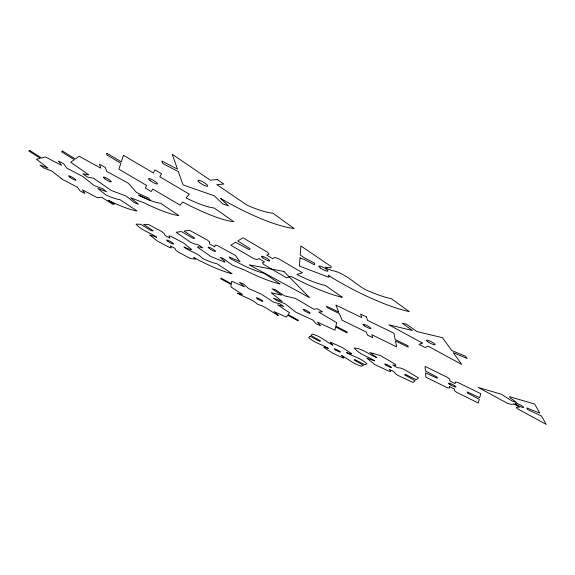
<?xml version="1.0" encoding="UTF-8"?>
<svg xmlns="http://www.w3.org/2000/svg" width="575" height="575" viewBox="0 0 575 575"><rect width="100%" height="100%" fill="white"/><g stroke="black" fill="none" stroke-linecap="round" stroke-linejoin="round"><path stroke-width="0.86" d="M449.398 386.551L449.305 388.06L447.264 387.708L425.823 377.135L425.514 372.859L437.302 378.264L437.295 377.229L425.385 370.976L425.054 366.397L447.781 377.538L449.858 379.284L449.758 380.93L455.192 383.597L455.35 381.98L457.549 382.325L480.722 393.688L479.694 397.67L467.418 392.042L467.252 392.998L479.27 399.309L478.314 403.025L456.478 392.251L454.523 390.633L454.667 389.146L449.398 386.551M299.992 257.916L299.395 266.081L328.778 277.243L329.029 276.122L328.152 275.245A78.25 16.797 27.8 0 0 409.177 311.571L391.316 298.684A50.205 10.753 27.8 0 1 364.787 289.318C353.848 282.878 344.217 272.356 331.416 270.458C329.468 269.143 326.945 269.201 325.263 267.195L330.934 267.77L331.214 266.548L300.862 245.956L300.2 255.034L304.52 257.938L314.784 263.285L314.554 264.852L304.362 259.548L299.992 257.916M221.08 278.142L221.023 278.961L231.258 284.532L230.906 286.903L242.585 294.515L237.31 293.2C244.044 297.131 251.749 298.863 257.787 304.405C265.722 306.418 271.328 312.017 278.314 315.502L274.009 311.607L286.487 317.141L287.752 315.258L297.994 320.836L298.468 320.239L288.168 314.633L289.491 312.671L277.639 304.851L283.712 306.382L279.788 303.78L273.736 302.277L261.625 294.278L248.623 288.614L243.699 284.158L239.487 282.325L244.44 286.796L231.739 281.261L231.373 283.741L221.08 278.142M209.609 242.111L209.465 243.915L214.849 246.862L215.05 245.094L217.249 245.489L235.347 255.393L240.019 261.711L229.015 256.924L230.208 258.484A40.48 7.001 29.2 0 0 232.738 259.893L241.737 264.572A40.48 7.001 29.2 0 0 264.105 273.204L280.032 283.964A63.049 10.918 29.2 0 1 244.425 269.977L232.48 265.204L223.574 258.721L220.103 257.341L224.645 261.208L224.926 262.178L211.054 256.637L197.563 247.207L197.987 246.618L202.795 247.868L198.627 244.943L193.833 243.707L190.203 242.061L176.209 232.278L181.276 231.509L193.229 238.424L194.868 238.222L184.072 231.085L189.455 230.266L207.561 240.178L209.609 242.111M335.685 326.981L334.923 330.208L317.515 322.18L320.634 325.809L316.027 323.675L312.857 320.038L295.823 312.182L285.143 303.78L276.482 300.495L273.527 298.181L282.203 301.458L271.098 292.718L281.599 295.162L272.205 288.887L275.087 289.534L284.51 295.845L295.528 298.411L313.77 309.163L317.601 308.847L322.568 311.779L318.672 312.053L336.706 322.683L335.901 326.09L347.271 332.034L346.998 332.896L335.685 326.981M106.979 153.381L106.634 154.819L120.879 163.199L118.896 169.194L146.654 185.481L145.295 188.025L151.261 191.525L152.713 189.038L180.104 205.11L182.713 201.99A76.87 15.784 30.4 0 0 233.888 221.756L214.13 207.985A49.321 10.113 30.4 0 1 186.077 197.965L189.276 194.142L159.843 176.777L161.575 173.801L154.955 169.884L153.331 172.938L123.474 155.322L121.332 161.827L106.979 153.381M405.231 374.311L404.656 374.893L415.143 380.729L413.087 382.497L397.792 375.331L395.384 373.635L393.875 371.579L389.261 369.416L390.806 371.486L389.692 371.536L374.742 364.521L366.771 358.124L374.799 360.949C368.101 356.371 359.605 354.624 354.121 347.961C362.882 348.572 369.157 354.804 376.869 357.672L369.862 352.518L380.535 355.609L395.571 364.442L395.952 365.348L392.783 365.067L397.246 367.691L400.452 367.993L403.578 369.15L418.442 377.883L416.271 379.759L405.231 374.311M310.047 336.289L308.703 337.568C314.432 342.894 322 344.533 328.433 348.364L324.307 347.12L323.869 347.444L332.846 353.287L343.455 358.096L343.965 357.815L341.528 355.494C348.198 358.922 353.783 364.198 361.387 366.225L363.443 365.341L354.042 359.928L354.775 359.569L364.838 364.737L366.987 363.81C361.107 358.175 353.179 356.629 346.531 352.612L351.002 353.956L351.569 353.639L342.118 347.401L330.798 342.341L330.309 342.7L332.939 345.216C326.003 341.694 320.297 336.088 312.362 334.097L310.953 335.433L320.498 340.918L319.937 341.377L310.047 336.289M62.459 151.024L61.532 151.786L74.312 159.706L70.703 162.265L88.866 174.908L82.929 173.851L87.723 177.179L93.689 178.264L111.205 190.462L126.399 196.176L134.306 202.68L138.46 204.262L130.575 197.75L143.93 202.767A68.863 12.37 30.6 0 0 178.825 215.582L160.54 203.227A44.203 7.935 30.6 0 1 139.351 195.73L138.668 194.954L150.607 200.567L148.544 198.167L136.541 192.524L128.433 183.274L106.727 171.386L105.354 167.44L99.389 164.177L100.862 168.173L79.142 156.278L75.311 158.995L62.459 151.024M235.628 242.291L230.805 245.223L253.913 258.736L256.917 259.591L258.98 258.649L264.572 261.927L262.452 262.825L263.695 264.45L286.501 277.79L291.058 276.352A70.2 13.606 28.6 0 0 342.269 297.268L325.328 285.466A45.058 8.718 28.6 0 1 296.916 274.498L302.457 272.744L278.12 258.441L274.836 257.535L272.507 258.534L266.707 255.127L268.978 254.092L267.677 252.31L242.995 237.806L237.763 240.99L250.226 248.853L248.932 249.536L235.628 242.291M422.338 343.016L419.103 344.36L424.903 347.508L428.224 346.215L461.711 364.413L453.229 352.633L467.13 358.484L465.649 356.349L451.677 350.477L442.463 337.69L416.81 331.531L406.489 324.199L402.191 323.193L412.483 330.496L388.88 324.825L422.338 343.016M29.957 150.593L28.75 150.952L40.351 158.312L36.541 159.261L47.977 168.123L40.02 165.126L43.678 167.943L51.621 170.955L62.618 179.472L77.51 187.306L80.155 190.95L84.949 193.473L82.369 189.865L97.333 197.728L102.019 197.441L112.801 204.283L114.411 204.226L108.093 200.208A62.819 10.077 30.7 0 0 136.943 210.881L119.888 199.618A40.329 6.462 30.7 0 1 105.922 194.99L97.714 188.413L106.504 191.748L102.939 188.873L94.135 185.545L82.915 176.561L66.829 168.13L63.753 163.825L58.456 161.05L61.604 165.392L45.597 156.997L41.616 157.996L29.957 150.593M513.913 404.052L510.823 404.326L507.409 403.291L478.321 387.478L501.457 394.285L511.966 401.012L516.53 402.378L510.384 398.008L509.515 396.657L534.628 404.045L539.81 413.123L526.722 407.919L527.728 409.587L541.47 416.041L546.25 424.408L517.141 408.588L516.336 407.33L519.484 407.078L513.913 404.052M217.249 179.544L210.263 180.162L172.241 154.28L177.474 169.122L161.834 161.022L162.826 163.552L178.343 171.587L183.03 184.898L214.216 195.766L222.834 203.909L228.447 205.886L220.462 198.296A85.761 20.024 29.9 0 0 294.077 228.505L272.873 213.203A55.006 12.815 29.9 0 1 246.847 205.067L216.797 184.611L223.869 184.072L217.249 179.544M140.58 224.264L136.081 224.142C141.623 230.755 150.168 232.444 156.738 237.288L149.601 234.873L157.485 241.126L169.877 247.66L171.257 247.782L170.272 245.841L174.958 248.307L175.9 250.233L178.085 251.987L190.533 258.549L195.651 259.138L193.746 257.593A57.687 9.035 29.6 0 0 232.027 273.7L216.991 263.767A37.044 5.8 29.5 0 1 202.378 258.434C197.584 252.418 189.47 251.785 183.95 247.013L190.16 249.5L191.698 249.636L183.756 243.096L170.416 236.081L168.949 235.994L169.992 238.136L165.097 235.563L164.012 233.4L161.625 231.459L148.35 224.48L143.628 224.351L153.245 230.848L151.484 230.769L140.58 224.264M283.921 271.45L249.234 264.859L309.53 297.634L283.921 271.45M366.483 316.962L360.662 314.144L361.783 317.623L335.901 305.073L338.783 312.124L326.521 306.159L327.204 307.683L339.394 313.619L342.089 320.203L366.447 332.106L367.403 335.088L372.737 337.69L371.845 334.743L396.657 346.862L395.463 340.918L408.178 347.106L407.984 345.791L395.19 339.566L393.911 333.198L367.526 320.404L366.483 316.962M168.072 241.464A3.917 0.582 29.7 0 0 173.528 244.03A3.917 0.582 29.7 0 0 168.806 240.717A3.917 0.582 29.7 0 0 168.072 241.464M257.772 299.043A3.687 0.532 28.7 0 0 262.861 301.307A3.687 0.532 28.7 0 0 258.254 298.26A3.687 0.532 28.7 0 0 257.772 299.043M335.491 349.938A3.5 0.474 27.9 0 0 340.393 352.101A3.5 0.474 27.9 0 0 336.052 349.305A3.5 0.474 27.9 0 0 335.491 349.938M104.844 178.803A4.643 0.791 30.7 0 0 111.248 181.844A4.643 0.791 30.7 0 0 105.699 177.725A4.643 0.791 30.7 0 0 104.844 178.803M209.595 248.738A4.262 0.704 29.4 0 0 215.481 251.368A4.262 0.704 29.4 0 0 210.249 247.717A4.262 0.704 29.4 0 0 209.595 248.738M304.542 310.759A4.011 0.625 28.3 0 0 310.234 313.267A4.011 0.625 28.3 0 0 305.404 309.997A4.011 0.625 28.3 0 0 304.542 310.759M386.091 365.262A3.809 0.553 27.5 0 0 391.424 367.504A3.809 0.553 27.5 0 0 386.623 364.464A3.809 0.553 27.5 0 0 386.091 365.262M150.132 180.543A5.153 0.992 30.5 0 0 157.406 183.942A5.153 0.992 30.5 0 0 151.491 179.35A5.153 0.992 30.5 0 0 150.132 180.543M262.983 257.959A4.708 0.862 28.9 0 0 269.704 260.913A4.708 0.862 28.9 0 0 264.162 256.903A4.708 0.862 28.9 0 0 262.983 257.959M364.543 325.888A4.442 0.755 27.6 0 0 370.882 328.526A4.442 0.755 27.6 0 0 365.492 324.904A4.442 0.755 27.6 0 0 364.543 325.888M450.074 384.632A4.226 0.654 26.7 0 0 456.018 387.004A4.226 0.654 26.7 0 0 450.663 383.662A4.226 0.654 26.7 0 0 450.074 384.632M199.669 182.642A5.707 1.243 30.2 0 0 207.726 186.171A5.707 1.243 30.2 0 0 201.077 180.974A5.707 1.243 30.2 0 0 199.669 182.642M320.404 268.007A5.211 1.057 28.2 0 0 327.879 271.084A5.211 1.057 28.2 0 0 321.691 266.627A5.211 1.057 28.2 0 0 320.404 268.007M428.016 341.902A4.916 0.906 26.8 0 0 435.095 344.677A4.916 0.906 26.8 0 0 429.072 340.68A4.916 0.906 26.8 0 0 428.016 341.902M516.947 404.886A4.686 0.769 26 0 0 523.595 407.395A4.686 0.769 26 0 0 517.608 403.729A4.686 0.769 26 0 0 516.947 404.886M70.064 177.33A4.255 0.647 30.8 0 0 75.993 180.277A4.255 0.647 30.8 0 0 71.041 176.604A4.255 0.647 30.8 0 0 70.064 177.33"/></g></svg>
